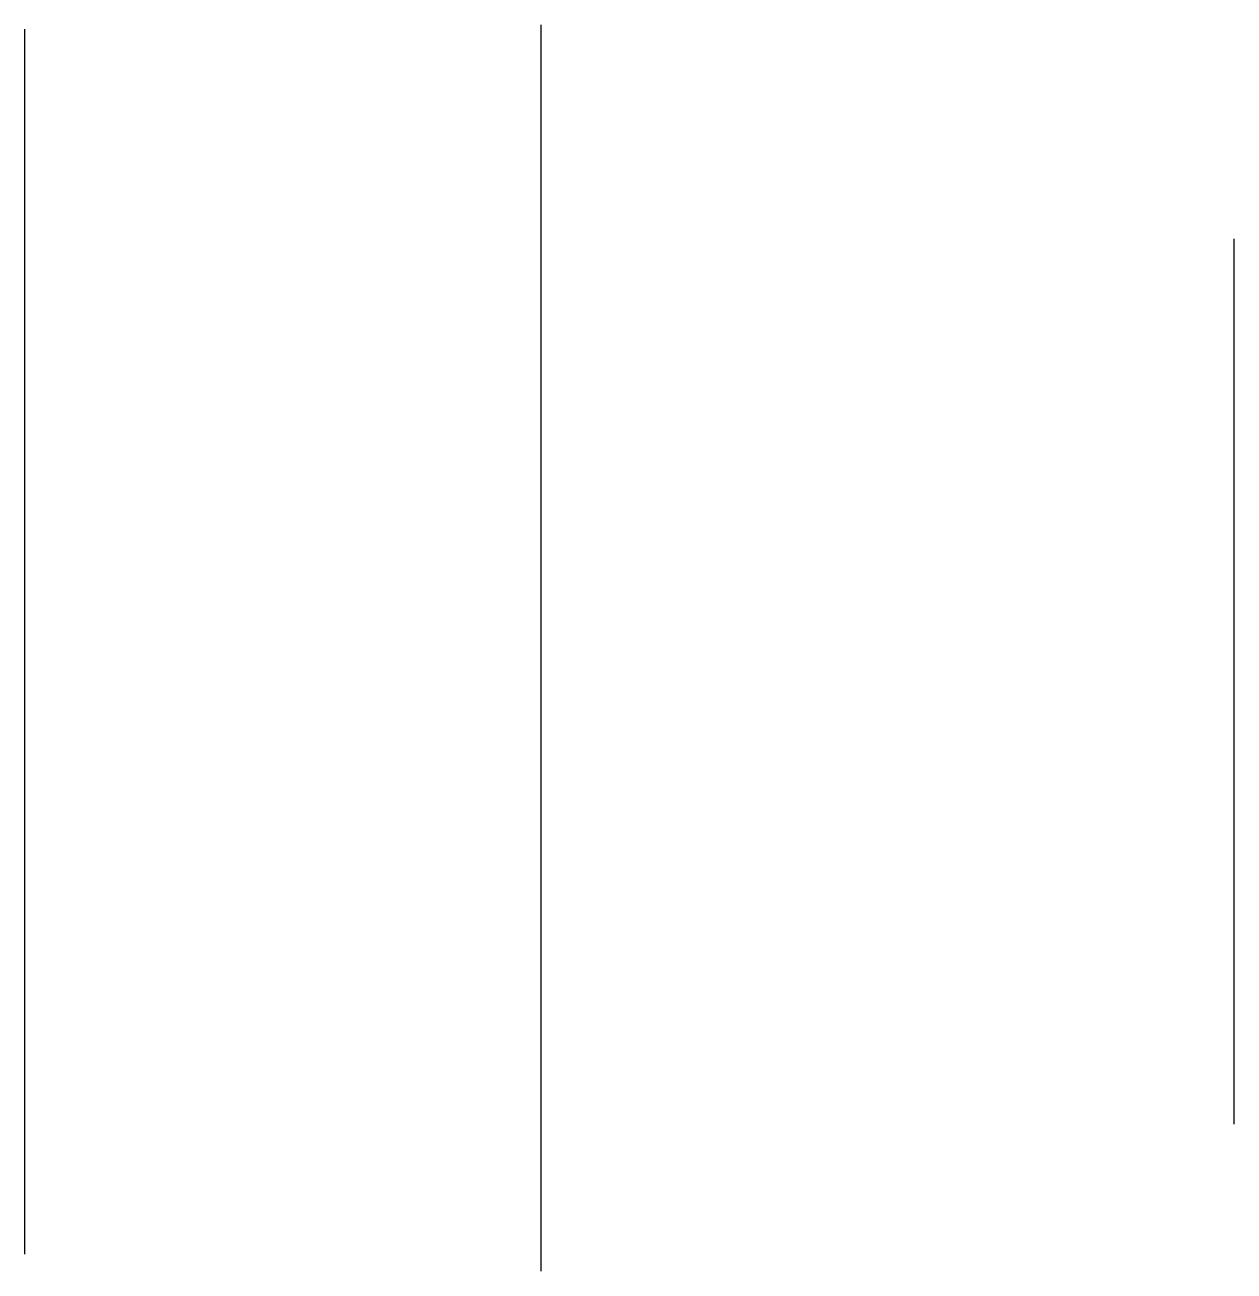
# Model space of a CAD drawing. Extents: x 457 to 757, y 403 to 713.
import ezdxf

# ---------------------------------------------------------------- set-up
doc = ezdxf.new("R2010")
doc.units = 0

msp = doc.modelspace()

# ---------------------------------------------------------------- linework, layer by layer
at = {"layer": 'Layer1'}
for p, q in [((584.95, 403.14), (584.95, 712.94)), ((456.59, 407.32), (456.59, 711.89)), ((757.15, 439.65), (757.15, 659.74))]:
    msp.add_line(p, q, dxfattribs=at)

doc.saveas('drawing.dxf')
